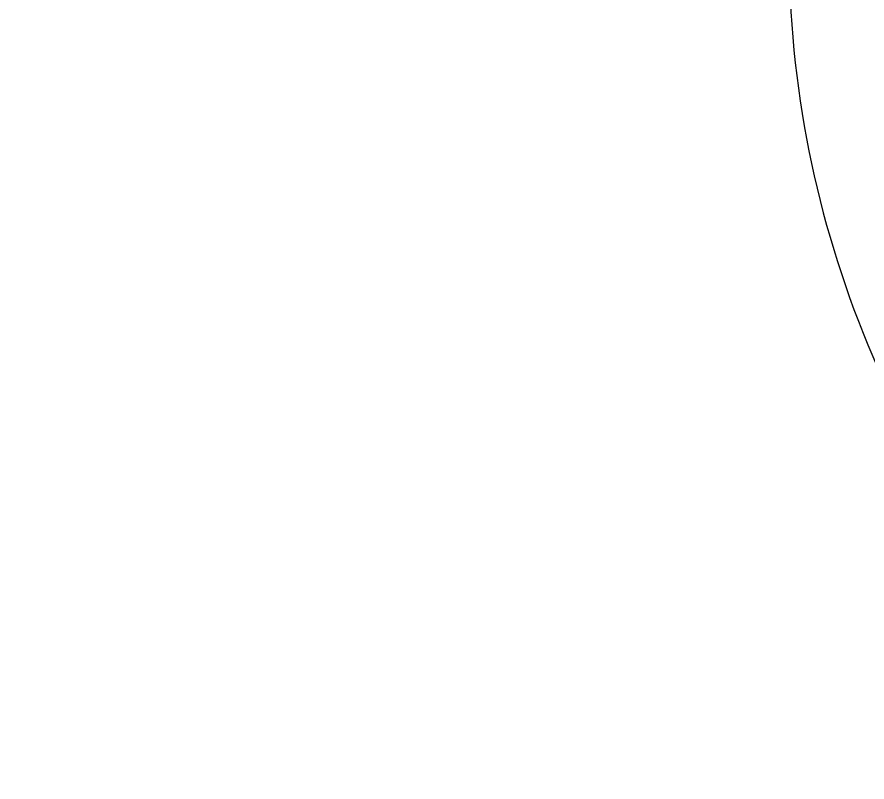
# Model space of a CAD drawing. Header units: inches. Extents: x -4218 to -1814, y 9706 to 12426.
# Drawn here: x -3697.82 to -3669.98, y 9952.84 to 9977.91 of the extents above; entities that cross this region are included whole.
import ezdxf

# ---------------------------------------------------------------- set-up
doc = ezdxf.new("R2010")
doc.units = ezdxf.units.IN
doc.header["$MEASUREMENT"] = 0
for name, color, linetype, lineweight in [('0-1', 7, 'Continuous', 5), ('0-2', 10, 'Continuous', 13), ('A-ANNO-DIMS', 211, 'Continuous', 9), ('A-ANNO-DIMS-96', 211, 'Continuous', 9), ('A-GLAZ-2', 10, 'Continuous', 13)]:
    doc.layers.add(name, color=color, linetype=linetype, lineweight=lineweight)
doc.styles.add('Century Gothic', font='ufonts.com_century-gothic.ttf', dxfattribs={"height": 9})
doc.dimstyles.new('OD__1_8__Tol__', dxfattribs={"dimscale": 12, "dimtxt": 9.397514, "dimasz": 1, "dimexe": 0.75, "dimexo": 0.5, "dimgap": 0.125, "dimtad": 1, "dimdec": 3, "dimrnd": 0.125, "dimzin": 3, "dimdsep": 46, "dimlunit": 4, "dimtxsty": 'Century Gothic', "dimblk1": 'OBLIQUE', "dimblk2": 'OBLIQUE', "dimsah": 1, "dimcen": 0.09, "dimdle": 0.75, "dimazin": 0, "dimtfac": 1, "dimtdec": 4, "dimtix": 1, "dimtmove": 0, "dimatfit": 3, "dimfxl": 1, "dimtvp": 1, "dimtfill": 1, "dimfrac": 2, "dimtolj": 1, "dimtzin": 0, "dimarcsym": 2})

# ---------------------------------------------------------------- blocks, each defined once
blk = doc.blocks.new('_THE_ WINDOW _ DOOR - Window - 2nd Floor-2480478-FLOOR PLAN - 2ND FLOOR')
at = {"layer": 'A-GLAZ-2'}
blk.add_arc((17.012, -4.437), 34.025, 180, 225, dxfattribs=at)
blk = doc.blocks.new('CTR - 1st Phase - Shell_rvt-1-FLOOR PLAN - 2ND FLOOR')
at = {"layer": '0-2'}
blk.add_blockref('_THE_ WINDOW _ DOOR - Window - 2nd Floor-2480478-FLOOR PLAN - 2ND FLOOR', (-3655.524, 9984.627), dxfattribs=at)
blk = doc.blocks.new('DIMBLOCK15-FLOOR PLAN - 2ND FLOOR')
at = {"layer": 'A-ANNO-DIMS-96'}
for p, q in [((-3338.724, 9982.439), (-3338.724, 9817.406)), ((-3338.724, 9826.406), (-3338.724, 9982.439)), ((-3857.974, 9978.627), (-3857.974, 9817.406)), ((-3857.974, 9826.406), (-3857.974, 9978.627)), ((-3866.974, 9826.406), (-3338.724, 9826.406))]:
    blk.add_line(p, q, dxfattribs=at)
at = {"layer": 'A-ANNO-DIMS-96', "lineweight": 50}
for p, q in [((-3857.974, 9826.406), (-3851.974, 9832.406)), ((-3338.724, 9826.406), (-3332.724, 9832.406)), ((-3857.974, 9826.406), (-3863.974, 9820.406)), ((-3338.724, 9826.406), (-3344.724, 9820.406))]:
    blk.add_line(p, q, dxfattribs=at)
at = {"layer": 'A-ANNO-DIMS-96', "color": 0, "insert": (-3629.077, 9839.442), "char_height": 9, "width": 73.74811, "attachment_point": 1, "line_spacing_factor": 0.984502, "style": 'Century Gothic', "bg_fill": 3, "box_fill_scale": 1.25, "bg_fill_color": 256, "bg_fill_true_color": 13158600, "bg_fill_transparency": 0}
blk.add_mtext('43\' - 3 1/4"', dxfattribs=at)
blk = doc.blocks.new('_Oblique')
at = {"color": 0, "linetype": 'ByBlock', "lineweight": -2}
blk.add_line((-0.5, -0.5), (0.5, 0.5), dxfattribs=at)

msp = doc.modelspace()

# ---------------------------------------------------------------- block references
at = {"layer": '0-1'}
msp.add_blockref('CTR - 1st Phase - Shell_rvt-1-FLOOR PLAN - 2ND FLOOR', (0, 0), dxfattribs=at)

# ---------------------------------------------------------------- next in the draw order: dimensions: what is measured, and where the dimension line sits
at = {"layer": 'A-ANNO-DIMS'}
dim = msp.add_linear_dim(base=(-3338.72374, 9826.40632), p1=(-3857.97374, 9984.6269), p2=(-3338.72374, 9988.4394), dimstyle='OD__1_8__Tol__', override={"dimpost": '<>', "dimfxl": 519.263996}, dxfattribs=at)
dim.commit()
dim.dimension.update_dxf_attribs({"geometry": 'DIMBLOCK15-FLOOR PLAN - 2ND FLOOR', "text_midpoint": (-3598.34874, 9833.13133)})

doc.saveas('drawing.dxf')
